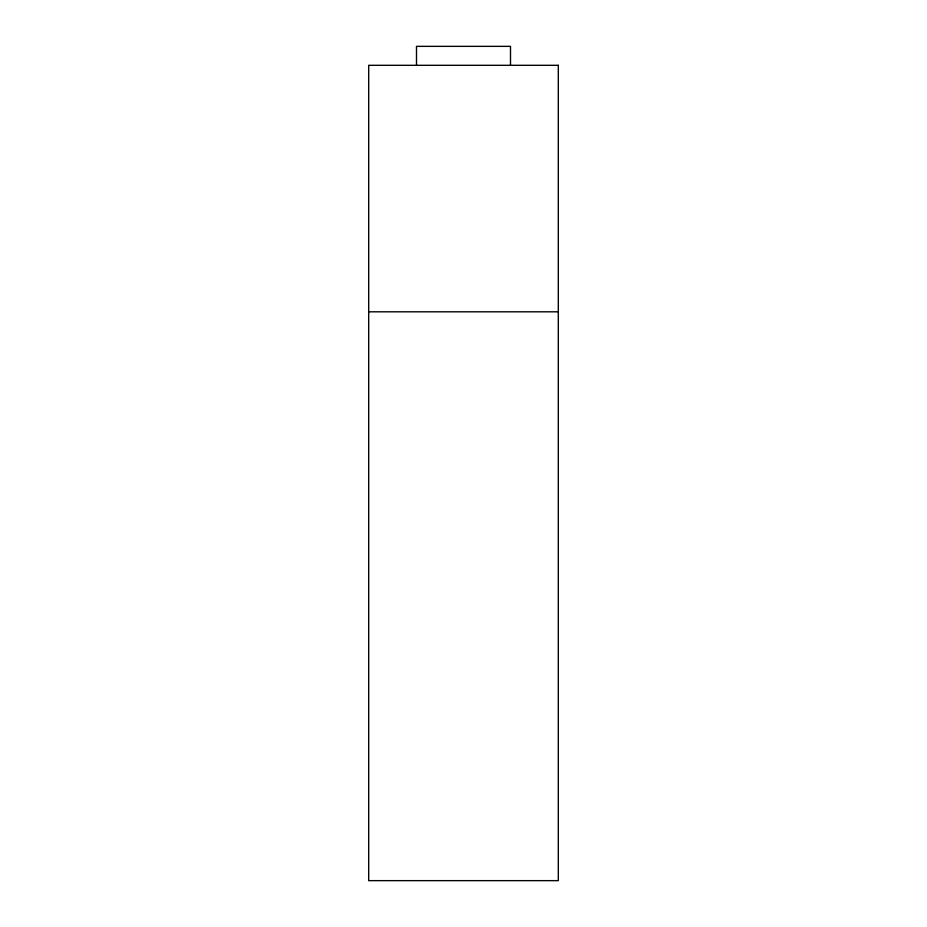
<?xml version="1.0" encoding="UTF-8"?>
<svg xmlns="http://www.w3.org/2000/svg" width="927" height="927" viewBox="0 0 927 927"><rect width="100%" height="100%" fill="white"/><g stroke="black" fill="none" stroke-linecap="round" stroke-linejoin="round"><path stroke-width="1.39" d="M368.691 311.808L558.309 311.808M510.499 65.307L510.499 46.35L416.501 46.35L416.501 65.307M558.309 65.307L368.691 65.307L368.691 880.65L558.309 880.65L558.309 65.307"/></g></svg>
